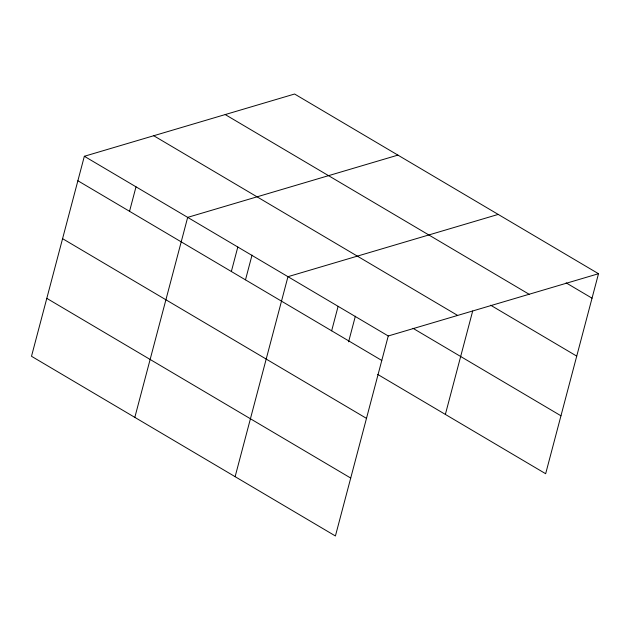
<?xml version="1.0" encoding="UTF-8"?>
<svg xmlns="http://www.w3.org/2000/svg" width="630" height="630" viewBox="0 0 630 630"><rect width="100%" height="100%" fill="white"/><g stroke="black" fill="none" stroke-linecap="round" stroke-linejoin="round"><path stroke-width="0.94" d="M598.5 273.719L294.588 94.02L84.341 156.279L31.5 356.281L335.412 535.98L388.253 335.979L598.5 273.719L545.659 473.721L377.669 374.393M129.544 211.302L136.009 186.827M134.828 417.383L187.677 217.374L397.916 155.114M231.352 271.498L237.817 247.023M245.511 279.775L252.032 255.087M235.124 476.682L287.965 276.68L498.212 214.413M331.648 330.797L338.113 306.33M348.587 341.822L355.359 316.189M445.363 414.422L472.681 311.023M566.126 282.87L592.035 298.187M225.209 114.565L529.121 294.265M490.644 305.219L576.726 356.115M153.728 135.734L457.64 315.433M413.028 328.325L560.96 415.8M84.341 156.279L388.253 335.979M77.876 180.755L381.788 360.454M62.575 238.675L366.487 418.375M46.801 298.36L350.721 478.06"/></g></svg>
